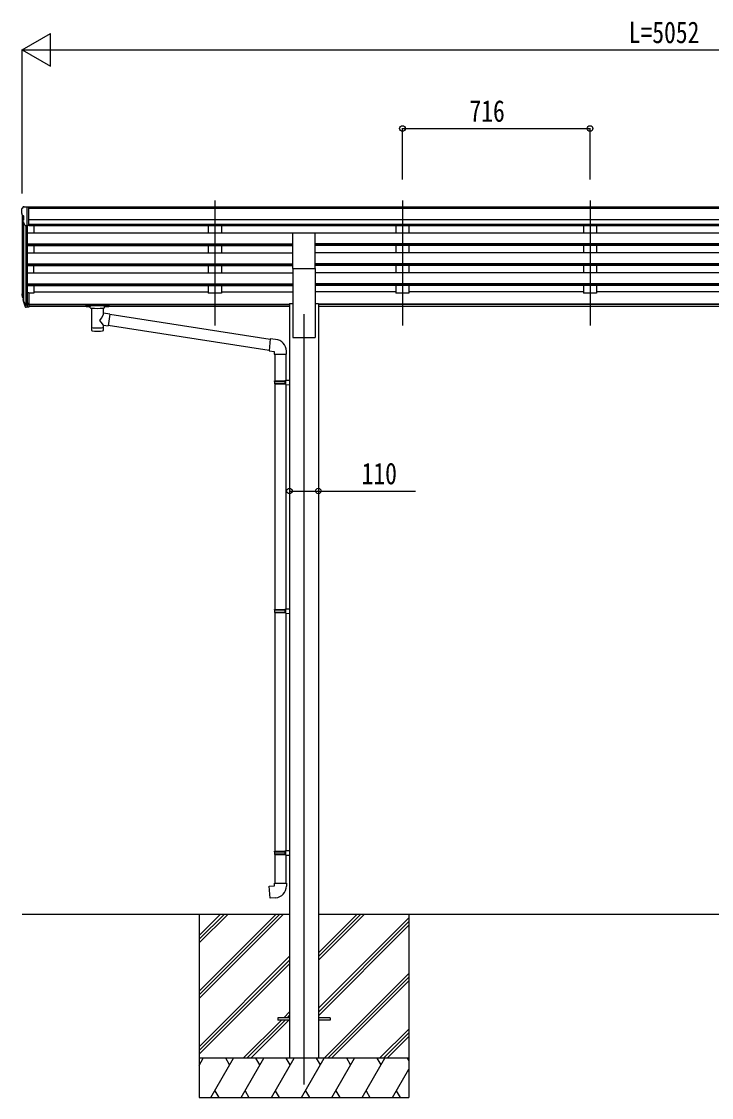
# Model space of a CAD drawing. Units: millimetres, scale not verified. Extents: x -10512 to 10512, y -7425 to 7425.
# Drawn here: x -3140 to -507, y -4212 to -107 of the extents above; entities that cross this region are included whole.
import ezdxf
from ezdxf.enums import TextEntityAlignment as Align

# ---------------------------------------------------------------- set-up
doc = ezdxf.new("R2010")
doc.units = ezdxf.units.MM
doc.header["$LTSCALE"] = 40
for name, color, linetype in [('0-3_YKK_12', 2, 'Continuous'), ('0-4_YKK_13', 4, 'Continuous'), ('0-5_YKK_A1', 4, 'Continuous'), ('0-6_YKK_D', 6, 'Continuous')]:
    doc.layers.add(name, color=color, linetype=linetype)
doc.styles.add('ＭＳ ゴシック', font='')
doc.styles.get('ＭＳ ゴシック').set_extended_font_data('MS Gothic')

msp = doc.modelspace()

# ---------------------------------------------------------------- linework, layer by layer
at = {"layer": '0-3_YKK_12'}
for p, q in [((-2402.45, -789.39), (-2402.45, -1266.9)), ((-2402.45, -789.39), (-2402.45, -1266.9)), ((-1686.45, -789.39), (-1686.45, -1266.9)), ((-1686.45, -789.39), (-1686.45, -1266.9)), ((-970.45, -789.39), (-970.45, -1266.9)), ((-970.45, -789.39), (-970.45, -1266.9)), ((-2062.45, -1223.94), (-2062.45, -4162.5))]:
    msp.add_line(p, q, dxfattribs=at)
at = {"layer": '0-4_YKK_13'}
for p, q in [((-3133.54, -813.92), (-3137.61, -819.73)), ((-3130.45, -813.36), (-3132.78, -813.5)), ((-3130.45, -813.36), (-3111.95, -813.36)), ((-3118.45, -886.34), (-3118.45, -813.36)), ((-3111.95, -813.36), (-3101.95, -813.44)), ((-3111.95, -885.34), (-3111.95, -813.36)), ((-3101.95, -814.96), (-3101.95, -813.44)), ((-3140.45, -822.73), (-3140.45, -823.36)), ((-3137.92, -844.54), (-3132.6, -847.61)), ((-3132.45, -847.87), (-3132.45, -864.15)), ((-3126.07, -884.53), (-3135.08, -868.93)), ((-3118.45, -886.34), (-3123.66, -886.02)), ((-3111.95, -885.34), (-3118.45, -885.34)), ((-2104.95, -1048.56), (-2104.95, -913.34)), ((-2104.95, -913.34), (-2019.95, -913.34)), ((-2019.95, -1048.56), (-2019.95, -913.34)), ((-2104.95, -1048.56), (-2019.95, -1048.56)), ((-3118.45, -1142.51), (-3118.45, -1197.29)), ((-3111.95, -1142.51), (-3118.45, -1142.51)), ((-3111.95, -1142.51), (-3111.95, -1196.55)), ((-3137.36, -1156.7), (-3133.48, -1164.65)), ((-3136.75, -1155.33), (-3133.48, -1162.39)), ((-3135.04, -1167.98), (-3134.7, -1172.38)), ((-3134.7, -1172.38), (-3125.89, -1195.93)), ((-3134.09, -1171.82), (-3125.89, -1188)), ((-3124.88, -1186.87), (-3132.64, -1171.46)), ((-3118.45, -1187.55), (-3123.58, -1187.55)), ((-3118.45, -1189.35), (-3123.3, -1189.35)), ((-3111.95, -1182.65), (-3118.45, -1182.65)), ((-3111.95, -1187.53), (-3118.45, -1187.53)), ((-2894.45, -1187.39), (-2894.45, -1193.15)), ((-2894.45, -1187.58), (-2894.45, -1189.12)), ((-2892.45, -1186.73), (-2809.45, -1186.73)), ((-2892.45, -1188.9), (-2809.45, -1188.9)), ((-2807.45, -1187.39), (-2807.45, -1193.15)), ((-3118.45, -1197.29), (-3123.3, -1197.29)), ((-3111.95, -1196.55), (-3118.45, -1196.55)), ((-2892.45, -1193.81), (-2877.95, -1193.81)), ((-2877.95, -1199.46), (-2877.95, -1192.91)), ((-2873.85, -1200.38), (-2873.87, -1285.82)), ((-2828.05, -1219.12), (-2828.05, -1200.38)), ((-2802.83, -1223.03), (-2828.05, -1219.11)), ((-2823.95, -1199.46), (-2823.95, -1192.91)), ((-2823.95, -1193.81), (-2809.45, -1193.81)), ((-2802.83, -1223.03), (-2809.85, -1268.29)), ((-2191.65, -1319.91), (-2803.15, -1225.04)), ((-2828.03, -1285.82), (-2828.05, -1265.15)), ((-2828.05, -1265.46), (-2809.85, -1268.29)), ((-2195.31, -1361.84), (-2809.58, -1266.55)), ((-2170.64, -1319.79), (-2191.48, -1317.96)), ((-2175.56, -1375.53), (-2129.56, -1375.53)), ((-2173.45, -1375.53), (-2173.45, -1477.86)), ((-2131.45, -1375.53), (-2131.45, -1475.3)), ((-2129.56, -1375.53), (-2129.56, -1364.61)), ((-2175.45, -1479.86), (-2174.45, -1477.86)), ((-2174.45, -1477.86), (-2131.45, -1477.86)), ((-2135.93, -1479.86), (-2136.36, -1477.86)), ((-2133.45, -1475.36), (-2117.45, -1474.89)), ((-2133.45, -1477.36), (-2133.45, -1475.36)), ((-2133.45, -1477.36), (-2131.45, -1477.36)), ((-2117.45, -1474.89), (-2117.45, -1492.83)), ((-2175.45, -1479.86), (-2131.45, -1479.86)), ((-2175.45, -1479.86), (-2175.45, -1487.86)), ((-2175.45, -1487.86), (-2131.45, -1487.86)), ((-2175.45, -1487.86), (-2174.45, -1489.86)), ((-2174.45, -1489.86), (-2131.45, -1489.86)), ((-2173.45, -1489.86), (-2173.45, -2350.25)), ((-2133.45, -1492.36), (-2133.45, -1490.36)), ((-2133.45, -1492.36), (-2117.45, -1492.83)), ((-2131.45, -1492.42), (-2131.45, -2347.7)), ((-2175.45, -2352.25), (-2174.45, -2350.25)), ((-2175.45, -2352.25), (-2131.45, -2352.25)), ((-2175.45, -2352.25), (-2175.45, -2360.25)), ((-2175.45, -2360.25), (-2131.45, -2360.25)), ((-2175.45, -2360.25), (-2174.45, -2362.25)), ((-2174.45, -2350.25), (-2131.45, -2350.25)), ((-2174.45, -2362.25), (-2131.45, -2362.25)), ((-2173.45, -2362.25), (-2173.45, -3272.94)), ((-2135.93, -2352.25), (-2136.36, -2350.25)), ((-2133.45, -2347.75), (-2117.45, -2347.28)), ((-2133.45, -2349.75), (-2133.45, -2347.75)), ((-2133.45, -2349.75), (-2131.45, -2349.75)), ((-2133.45, -2364.75), (-2133.45, -2362.75)), ((-2133.45, -2364.75), (-2117.45, -2365.23)), ((-2131.45, -2364.81), (-2131.45, -3270.38)), ((-2117.45, -2347.28), (-2117.45, -2365.23)), ((-2175.45, -3274.94), (-2174.45, -3272.94)), ((-2175.45, -3274.94), (-2131.45, -3274.94)), ((-2175.45, -3274.94), (-2175.45, -3282.94)), ((-2175.45, -3282.94), (-2131.45, -3282.94)), ((-2175.45, -3282.94), (-2174.45, -3284.94)), ((-2174.45, -3272.94), (-2131.45, -3272.94)), ((-2135.93, -3274.94), (-2136.36, -3272.94)), ((-2133.45, -3270.44), (-2117.45, -3269.97)), ((-2133.45, -3272.44), (-2133.45, -3270.44)), ((-2133.45, -3272.44), (-2131.45, -3272.44)), ((-2117.45, -3269.97), (-2117.45, -3287.91)), ((-2174.45, -3284.94), (-2131.45, -3284.94)), ((-2173.45, -3284.94), (-2173.45, -3394.94)), ((-2133.45, -3287.44), (-2133.45, -3285.44)), ((-2133.45, -3287.44), (-2117.45, -3287.91)), ((-2131.45, -3287.5), (-2131.45, -3394.94)), ((-2175.45, -3394.94), (-2129.45, -3394.94)), ((-2175.45, -3404.94), (-2175.45, -3394.94)), ((-2129.45, -3394.94), (-2129.45, -3405.86)), ((-2162.45, -3908), (-2162.45, -3917)), ((-2117.45, -3908), (-2162.45, -3908)), ((-2117.45, -3917), (-2162.45, -3917)), ((-1962.45, -3908), (-2007.45, -3908)), ((-1962.45, -3917), (-2007.45, -3917)), ((-1962.45, -3908), (-1962.45, -3917))]:
    msp.add_line(p, q, dxfattribs=at)
for points in [[(-2894.45, -1187.39), (-2894.41, -1187.2), (-2894.33, -1187.06), (-2894.23, -1186.97), (-2894.13, -1186.9), (-2894.01, -1186.86), (-2893.72, -1186.8), (-2893.23, -1186.75), (-2892.69, -1186.73), (-2892.45, -1186.73)], [(-2809.45, -1186.73), (-2809.1, -1186.73), (-2808.57, -1186.76), (-2808.12, -1186.81), (-2807.82, -1186.88), (-2807.65, -1186.98), (-2807.53, -1187.12), (-2807.46, -1187.3), (-2807.45, -1187.39)], [(-2894.45, -1193.15), (-2894.41, -1193.34), (-2894.33, -1193.48), (-2894.23, -1193.57), (-2894.13, -1193.64), (-2894.01, -1193.68), (-2893.72, -1193.74), (-2893.23, -1193.79), (-2892.69, -1193.81), (-2892.45, -1193.81)], [(-2809.45, -1193.81), (-2809.1, -1193.81), (-2808.57, -1193.78), (-2808.12, -1193.73), (-2807.82, -1193.65), (-2807.65, -1193.56), (-2807.53, -1193.42), (-2807.46, -1193.24), (-2807.45, -1193.15)], [(-2191.48, -1317.96), (-2195.48, -1363.79), (-2175.56, -1365.53), (-2175.56, -1375.53)], [(-2133.45, -1490.36), (-2131.45, -1490.36), (-2131.45, -1477.36)], [(-2135.93, -1479.86), (-2135.93, -1487.86), (-2136.36, -1489.86)], [(-2135.93, -2352.25), (-2135.93, -2360.25), (-2136.36, -2362.25)], [(-2133.45, -2362.75), (-2131.45, -2362.75), (-2131.45, -2349.75)], [(-2135.93, -3274.94), (-2135.93, -3282.94), (-2136.36, -3284.94)], [(-2133.45, -3285.44), (-2131.45, -3285.44), (-2131.45, -3272.44)], [(-2170.53, -3450.69), (-2191.37, -3452.51), (-2195.37, -3406.69), (-2175.45, -3404.94)]]:
    msp.add_lwpolyline(points, dxfattribs=at)
for centre, radius, start, end in [((-3137.45, -822.73), 3, 93, 180), ((-3132.72, -814.5), 1, 93.5, 145), ((-2938.45, -823.36), 202, 180, 184.94904), ((-3133.55, -840.17), 6.18, 185.7035, 224.99897), ((-3132.75, -847.87), 0.3, 0, 60), ((-3132.48, -867.43), 3, 94.7167, 210), ((-3132.75, -864.15), 0.3, 274.7167, 0), ((-3123.48, -883.03), 3, 210, 266.5), ((-3109.27, -1147.59), 29.53, 186.50806, 197.98144), ((-3107.86, -1145.83), 30.41, 187.1552, 198.19734), ((-2174.56, -1364.61), 45, 0, 85), ((-2174.45, -3405.86), 45, 275, 0)]:
    msp.add_arc(centre, radius, start, end, dxfattribs=at)
for centre, major_axis, ratio, start_param, end_param in [((-3049.8, -1148.02), (-89.06, 1.43), 0.57596, 6.1962358, 6.3678173), ((-3050.59, -1141.34), (87.93, 4.42), 0.541684, 3.0659337, 3.2228513), ((-3133.74, -1167.98), (1.3, 0), 0.90356, 1.3700892, 3.347195), ((-3047.82, -1151.79), (-89.07, 0), 0.90356, 0.2056023, 0.2515348), ((-3048.53, -1147.92), (-88.05, 0), 0.90356, 0.2662965, 0.3003836), ((-3123.3, -1186.64), (-3, 0), 0.90356, 0.5235988, 1.5707963), ((-3123.58, -1186.19), (-1.5, 0), 0.90356, 0.5235988, 1.5707963), ((-2892.45, -1189.12), (2, 0), 0.109601, 1.5707963, 3.1415927), ((-2809.45, -1189.12), (2, 0), 0.109601, 0, 1.5707963), ((-3123.3, -1194.58), (3, 0), 0.90356, 3.6651914, 4.712389), ((-2850.95, -1199.37), (27.06, 0), 0.069685, 3.1415927, 6.2831853), ((-2850.95, -1192.91), (27, 0), 0.070066, 6.2831853, 9.424778), ((-2850.95, -1245.66), (-22.81, -26.62), 0.234429, 1.6855472, 3.1268519), ((-2839.95, -1196.89), (16, 0), 0.361356, 6.2636979, 6.2831853), ((-2848.4, -1243.02), (20.32, -22.25), 0.045535, 0.0389954, 1.3075346), ((-2850.95, -1285.82), (22.92, 0), 0.101955, 3.1415499, 6.2833984), ((-2850.95, -1273.38), (22.91, 0), 0.122865, 3.1415927, 6.2831853)]:
    msp.add_ellipse(centre, major_axis=major_axis, ratio=ratio, start_param=start_param, end_param=end_param, dxfattribs=at)
at = {"layer": '0-5_YKK_A1'}
for p, q in [((1887.05, -814.96), (-3111.95, -814.96)), ((1887.05, -820.18), (-3111.95, -820.18)), ((-3138.45, -843.93), (-3138.45, -1142.15)), ((-3133.48, -871.7), (-3133.48, -1168.86)), ((-3124.45, -885.87), (-3124.46, -1187.29)), ((-3118.45, -886.34), (-3118.45, -1142.51)), ((1887.05, -863.71), (-3111.95, -863.71)), ((1887.05, -881.56), (-3111.95, -881.56)), ((-3111.95, -884.81), (810.05, -884.81)), ((-3093.45, -884.81), (-3093.45, -913.15)), ((-2427.45, -884.81), (-2427.45, -913.15)), ((-2377.45, -884.81), (-2377.45, -913.15)), ((-1711.45, -884.81), (-1711.45, -913.15)), ((-1661.45, -884.81), (-1661.45, -913.15)), ((-995.45, -884.81), (-995.45, -913.15)), ((-945.45, -884.81), (-945.45, -913.15)), ((-3118.45, -913.15), (1893.55, -913.15)), ((-3118.45, -955.03), (-2104.95, -955.03)), ((-3118.45, -956.53), (-2104.95, -956.53)), ((-3118.45, -960.85), (-2104.95, -960.85)), ((-3093.45, -960.85), (-3093.45, -989.59)), ((-2427.45, -960.85), (-2427.45, -989.59)), ((-2377.45, -960.85), (-2377.45, -989.59)), ((795.05, -955.03), (-2019.95, -955.03)), ((795.05, -956.53), (-2019.95, -956.53)), ((795.05, -960.85), (-2019.95, -960.85)), ((-1711.45, -960.85), (-1711.45, -989.59)), ((-1661.45, -960.85), (-1661.45, -989.59)), ((-995.45, -960.85), (-995.45, -989.59)), ((-945.45, -960.85), (-945.45, -989.59)), ((-3118.45, -989.59), (-2104.95, -989.59)), ((795.05, -989.59), (-2019.95, -989.59)), ((-3118.45, -1031.47), (-2104.95, -1031.47)), ((-3118.45, -1032.97), (-2104.95, -1032.97)), ((-3118.45, -1037.28), (-2104.95, -1037.28)), ((-3118.45, -1066.03), (-2104.95, -1066.03)), ((-3093.45, -1066.03), (-3093.45, -1037.28)), ((-2427.45, -1037.28), (-2427.45, -1066.03)), ((-2377.45, -1037.28), (-2377.45, -1066.03)), ((-2104.95, -1048.56), (-2104.95, -1312.5)), ((795.05, -1031.47), (-2019.95, -1031.47)), ((795.05, -1032.97), (-2019.95, -1032.97)), ((795.05, -1037.28), (-2019.95, -1037.28)), ((-2019.95, -1048.56), (-2019.95, -1312.5)), ((795.05, -1066.03), (-2019.95, -1066.03)), ((-1711.45, -1037.28), (-1711.45, -1066.03)), ((-1661.45, -1037.28), (-1661.45, -1066.03)), ((-995.45, -1037.28), (-995.45, -1066.03)), ((-945.45, -1037.28), (-945.45, -1066.03)), ((-3118.45, -1107.91), (-2104.95, -1107.91)), ((795.05, -1107.91), (-2019.95, -1107.91)), ((-3118.45, -1109.4), (-2104.95, -1109.4)), ((-3118.45, -1113.72), (-2104.95, -1113.72)), ((-3093.45, -1143.15), (-3111.95, -1143.15)), ((-3093.45, -1113.72), (-3093.45, -1143.15)), ((-3093.45, -1138.2), (-2427.45, -1138.2)), ((-2427.45, -1113.72), (-2427.45, -1143.15)), ((-2377.45, -1143.15), (-2427.45, -1143.15)), ((-2377.45, -1113.72), (-2377.45, -1143.15)), ((-2377.45, -1138.2), (-2104.95, -1138.2)), ((795.05, -1109.4), (-2019.95, -1109.4)), ((795.05, -1113.72), (-2019.95, -1113.72)), ((-1711.45, -1138.2), (-2019.95, -1138.2)), ((-1711.45, -1113.72), (-1711.45, -1143.15)), ((-1661.45, -1143.15), (-1711.45, -1143.15)), ((-1661.45, -1113.72), (-1661.45, -1143.15)), ((-995.45, -1138.2), (-1661.45, -1138.2)), ((-995.45, -1113.72), (-995.45, -1143.15)), ((-945.45, -1143.15), (-995.45, -1143.15)), ((-945.45, -1113.72), (-945.45, -1143.15)), ((-279.45, -1138.2), (-945.45, -1138.2)), ((-3111.95, -1185.22), (-2117.45, -1185.22)), ((-3111.95, -1186.61), (-2117.45, -1186.61)), ((-2117.45, -1182.51), (-2117.45, -4062.5)), ((-2117.45, -1182.51), (-2104.95, -1182.51)), ((-2019.95, -1182.51), (-2007.45, -1182.51)), ((-2007.45, -1182.51), (-2007.45, -4062.5)), ((782.55, -1185.22), (-2007.45, -1185.22)), ((782.55, -1186.61), (-2007.45, -1186.61)), ((-2877.95, -1194.3), (-3111.95, -1194.3)), ((-2117.45, -1194.3), (-2823.95, -1194.3)), ((782.55, -1194.3), (-2007.45, -1194.3)), ((-2104.95, -1312.5), (-2019.95, -1312.5)), ((-3138.45, -3512.5), (-2117.45, -3512.5)), ((-2462.45, -3512.5), (-2462.45, -4212.5)), ((-2462.45, -3806.68), (-2168.27, -3512.5)), ((-2462.45, -3820.82), (-2154.13, -3512.5)), ((-2462.45, -3834.96), (-2139.99, -3512.5)), ((-2462.45, -3622.83), (-2352.12, -3512.5)), ((-2462.45, -3608.69), (-2366.26, -3512.5)), ((-2462.45, -3594.55), (-2380.4, -3512.5)), ((-2007.45, -3512.5), (782.55, -3512.5)), ((-2007.45, -3688.33), (-1831.62, -3512.5)), ((-2007.45, -3674.19), (-1845.76, -3512.5)), ((-2007.45, -3660.05), (-1859.9, -3512.5)), ((-2007.45, -3872.18), (-1662.45, -3527.18)), ((-1662.45, -3512.5), (-1662.45, -4212.5)), ((-2007.45, -3886.32), (-1662.45, -3541.32)), ((-2007.45, -3900.46), (-1662.45, -3555.46)), ((-2462.45, -4018.81), (-2117.45, -3673.81)), ((-2462.45, -4032.95), (-2117.45, -3687.95)), ((-2462.45, -4047.09), (-2117.45, -3702.09)), ((-1985.64, -4062.5), (-1662.45, -3739.31)), ((-1971.5, -4062.5), (-1662.45, -3753.45)), ((-1957.36, -4062.5), (-1662.45, -3767.59)), ((-2139.51, -3908), (-2117.45, -3885.94)), ((-2125.37, -3908), (-2117.45, -3900.08)), ((-2294.01, -4062.5), (-2148.51, -3917)), ((-2279.87, -4062.5), (-2134.37, -3917)), ((-2265.72, -4062.5), (-2120.22, -3917)), ((-1773.51, -4062.5), (-1662.45, -3951.44)), ((-1759.37, -4062.5), (-1662.45, -3965.58)), ((-1745.22, -4062.5), (-1662.45, -3979.73)), ((-1662.45, -4062.5), (-2462.45, -4062.5)), ((-2462.45, -4090), (-2446.57, -4062.5)), ((-2417.7, -4212.5), (-2331.1, -4062.5)), ((-2346.1, -4088.48), (-2361.1, -4062.5)), ((-2302.23, -4212.5), (-2215.63, -4062.5)), ((-2230.63, -4088.48), (-2245.63, -4062.5)), ((-2186.76, -4212.5), (-2100.16, -4062.5)), ((-2115.16, -4088.48), (-2130.16, -4062.5)), ((-2071.29, -4212.5), (-1984.69, -4062.5)), ((-1999.69, -4088.48), (-2014.69, -4062.5)), ((-1955.82, -4212.5), (-1869.22, -4062.5)), ((-1884.22, -4088.48), (-1899.22, -4062.5)), ((-1840.35, -4212.5), (-1753.75, -4062.5)), ((-1783.75, -4062.5), (-1768.75, -4088.48)), ((-1668.28, -4062.5), (-1662.45, -4072.6)), ((-1724.88, -4212.5), (-1662.45, -4104.36)), ((-2402.71, -4186.52), (-2387.71, -4212.5)), ((-2287.24, -4186.52), (-2272.24, -4212.5)), ((-2171.76, -4186.52), (-2156.76, -4212.5)), ((-2056.29, -4186.52), (-2041.3, -4212.5)), ((-1940.82, -4186.52), (-1925.83, -4212.5)), ((-1825.35, -4186.52), (-1810.36, -4212.5)), ((-1709.89, -4186.52), (-1694.89, -4212.5)), ((-2462.45, -4212.5), (-1662.45, -4212.5))]:
    msp.add_line(p, q, dxfattribs=at)
at = {"layer": '0-6_YKK_D'}
for p, q in [((-3138.45, -214.96), (-3030.2, -152.46)), ((-3030.2, -277.46), (-3030.2, -152.46)), ((-3138.45, -763.36), (-3138.45, -213.96)), ((-3138.45, -214.96), (-3030.2, -277.46)), ((-3138.45, -214.96), (-2921.94, -214.96)), ((-3013.45, -214.96), (1788.55, -214.96)), ((-1686.45, -709.35), (-1686.45, -513.96)), ((-1686.45, -514.96), (-970.45, -514.96)), ((-970.45, -709.35), (-970.45, -513.96))]:
    msp.add_line(p, q, dxfattribs=at)
msp.add_lwpolyline([(-2117.45, -1898.35), (-2007.45, -1898.35), (-1637.25, -1898.35)], dxfattribs=at)
for centre in [(-1686.45, -514.96), (-970.45, -514.96), (-2117.45, -1898.35), (-2007.45, -1898.35)]:
    msp.add_circle(centre, 10.62, dxfattribs=at)

# ---------------------------------------------------------------- texts
at = {"layer": '0-6_YKK_D', "style": 'ＭＳ ゴシック', "width": 0.8}
for s, p in [('L=5052', (-822.45, -213.96)), ('716', (-1430.45, -513.96)), ('110', (-1842.25, -1897.35))]:
    msp.add_text(s, height=82.48, dxfattribs=at).set_placement(p, align=Align.BOTTOM_LEFT)

doc.saveas('drawing.dxf')
